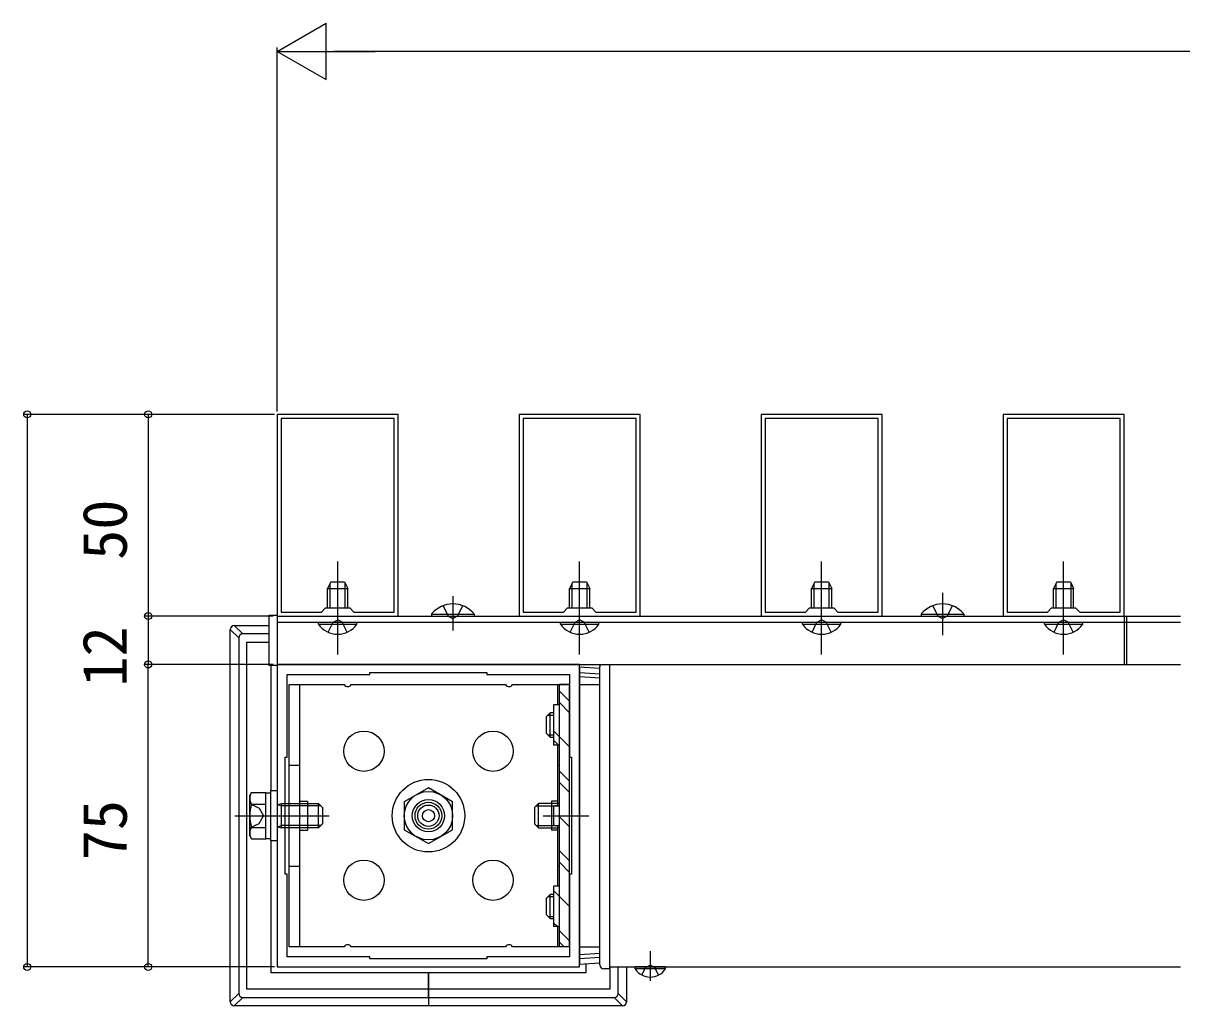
# Model space of a CAD drawing. Units: millimetres, scale not verified. Extents: x -875 to 875, y -1310 to 1300.
# Drawn here: x -45.5 to 241.8, y 783.3 to 1026.9 of the extents above; entities that cross this region are included whole.
import ezdxf
from ezdxf.enums import TextEntityAlignment as Align

# ---------------------------------------------------------------- set-up
doc = ezdxf.new("R2010")
doc.units = ezdxf.units.MM
doc.header["$LTSCALE"] = 4
for name, color, linetype in [('0-3_YKK_11', 7, 'Continuous'), ('0-4_YKK_12', 2, 'Continuous'), ('0-5_YKK_13', 4, 'Continuous'), ('0-6_YKK_D', 6, 'Continuous')]:
    doc.layers.add(name, color=color, linetype=linetype)
doc.styles.add('ＭＳ ゴシック', font='')
doc.styles.get('ＭＳ ゴシック').set_extended_font_data('MS Gothic')

msp = doc.modelspace()

# ---------------------------------------------------------------- linework, layer by layer
at = {"layer": '0-3_YKK_11'}
for points in [[(17.459, 929.912), (17.459, 879.912), (47.459, 879.912), (47.459, 929.912)], [(18.459, 928.912), (18.459, 880.912), (28.459, 880.912), (29.459, 881.912), (35.459, 881.912), (36.459, 880.912), (46.459, 880.912), (46.459, 928.912)], [(77.459, 929.912), (77.459, 879.912), (107.459, 879.912), (107.459, 929.912)], [(78.459, 928.912), (78.459, 880.912), (88.459, 880.912), (89.459, 881.912), (95.459, 881.912), (96.459, 880.912), (106.459, 880.912), (106.459, 928.912)], [(137.459, 929.912), (137.459, 879.912), (167.459, 879.912), (167.459, 929.912)], [(138.459, 928.912), (138.459, 880.912), (148.459, 880.912), (149.459, 881.912), (155.459, 881.912), (156.459, 880.912), (166.459, 880.912), (166.459, 928.912)], [(197.459, 929.912), (197.459, 879.912), (227.459, 879.912), (227.459, 929.912)], [(198.459, 928.912), (198.459, 880.912), (208.459, 880.912), (209.459, 881.912), (215.459, 881.912), (216.459, 880.912), (226.459, 880.912), (226.459, 928.912)], [(92.459, 792.912), (92.459, 867.912), (17.459, 867.912), (17.459, 792.912)], [(69.459, 794.912), (40.459, 794.912), (40.459, 795.412), (19.959, 795.412), (19.959, 815.912), (19.459, 815.912), (19.459, 844.912), (19.959, 844.912), (19.959, 865.412), (40.459, 865.412), (40.459, 865.912), (69.459, 865.912), (69.459, 865.412), (89.959, 865.412), (89.959, 844.912), (90.459, 844.912), (90.459, 815.912), (89.959, 815.912), (89.959, 795.412), (69.459, 795.412)]]:
    msp.add_lwpolyline(points, close=True, dxfattribs=at)
at = {"layer": '0-4_YKK_12'}
for p, q in [((17.459, 879.912), (241.441, 879.912)), ((227.459, 879.912), (227.459, 867.912)), ((228.059, 879.912), (228.059, 867.912)), ((17.459, 878.412), (241.441, 878.412)), ((17.459, 867.912), (241.441, 867.912)), ((99.959, 792.912), (241.441, 792.912))]:
    msp.add_line(p, q, dxfattribs=at)
at = {"layer": '0-5_YKK_13'}
for p, q in [((32.459, 870.412), (32.459, 893.412)), ((92.459, 870.412), (92.459, 893.412)), ((152.459, 870.412), (152.459, 893.412)), ((212.459, 870.412), (212.459, 893.412)), ((30.759, 888.412), (29.959, 886.712)), ((30.613, 881.912), (30.613, 888.103)), ((30.759, 888.412), (34.159, 888.412)), ((34.159, 888.412), (34.959, 886.712)), ((34.305, 881.912), (34.305, 888.103)), ((90.759, 888.412), (89.959, 886.712)), ((90.613, 881.912), (90.613, 888.103)), ((90.759, 888.412), (94.159, 888.412)), ((94.159, 888.412), (94.959, 886.712)), ((94.305, 881.912), (94.305, 888.103)), ((150.759, 888.412), (149.959, 886.712)), ((150.613, 881.912), (150.613, 888.103)), ((150.759, 888.412), (154.159, 888.412)), ((154.159, 888.412), (154.959, 886.712)), ((154.305, 881.912), (154.305, 888.103)), ((210.759, 888.412), (209.959, 886.712)), ((210.613, 881.912), (210.613, 888.103)), ((210.759, 888.412), (214.159, 888.412)), ((214.159, 888.412), (214.959, 886.712)), ((214.305, 881.912), (214.305, 888.103)), ((34.959, 881.912), (34.959, 886.712)), ((94.959, 881.912), (94.959, 886.712)), ((154.959, 881.912), (154.959, 886.712)), ((182.459, 885.704), (182.459, 875.133)), ((214.959, 881.912), (214.959, 886.712)), ((61.028, 884.842), (61.028, 876.37)), ((55.728, 880.421), (55.728, 879.912)), ((55.728, 879.912), (66.328, 879.912)), ((177.159, 880.421), (177.159, 879.912)), ((177.159, 879.912), (187.759, 879.912)), ((5.818, 876.555), (7.902, 874.472)), ((5.818, 784.27), (5.818, 876.555)), ((8.9, 875.47), (6.816, 877.553)), ((6.816, 877.553), (15.459, 877.553)), ((27.709, 877.903), (27.709, 878.412)), ((27.709, 878.412), (37.209, 878.412)), ((87.709, 877.903), (87.709, 878.412)), ((87.709, 878.412), (97.209, 878.412)), ((147.709, 877.903), (147.709, 878.412)), ((147.709, 878.412), (157.209, 878.412)), ((207.709, 877.903), (207.709, 878.412)), ((207.709, 878.412), (217.209, 878.412)), ((7.902, 874.472), (7.902, 786.353)), ((15.459, 875.47), (8.9, 875.47)), ((15.959, 836.662), (15.959, 867.766)), ((99.959, 792.412), (99.959, 867.912)), ((92.459, 867.323), (97.459, 867.017)), ((92.459, 867.323), (92.459, 793.502)), ((97.459, 865.517), (92.459, 865.823)), ((97.459, 793.412), (97.459, 867.412)), ((22.959, 862.912), (22.959, 797.912)), ((35.825, 862.912), (74.093, 862.912)), ((75.825, 862.912), (89.459, 862.912)), ((86.959, 862.912), (86.959, 857.912)), ((87.459, 797.912), (87.459, 862.912)), ((89.959, 862.912), (87.459, 862.912)), ((89.959, 797.912), (89.959, 862.912)), ((97.459, 864.517), (92.459, 864.823)), ((92.459, 862.912), (97.459, 862.912)), ((92.459, 862.912), (92.459, 797.912)), ((87.459, 861.28), (89.959, 858.78)), ((85.959, 857.912), (85.959, 847.912)), ((87.459, 857.912), (85.959, 857.912)), ((87.459, 858.452), (89.959, 855.952)), ((85.159, 855.912), (84.159, 854.912)), ((84.159, 854.912), (84.159, 850.912)), ((84.619, 855.372), (85.959, 855.372)), ((85.959, 855.912), (85.159, 855.912)), ((85.159, 849.912), (85.159, 855.912)), ((85.159, 849.912), (84.159, 850.912)), ((85.959, 851.466), (89.959, 847.466)), ((84.619, 850.452), (85.959, 850.452)), ((85.159, 849.912), (85.959, 849.912)), ((85.959, 849.138), (87.185, 847.912)), ((87.459, 847.912), (85.959, 847.912)), ((86.959, 847.912), (86.959, 832.891)), ((20.459, 842.912), (22.959, 842.912)), ((86.959, 842.912), (87.459, 842.912)), ((87.459, 841.481), (89.959, 838.981)), ((10.659, 835.412), (11.106, 836.186)), ((11.106, 836.186), (14.659, 836.186)), ((14.659, 824.639), (14.659, 836.186)), ((17.459, 836.662), (17.459, 824.162)), ((87.459, 838.653), (89.959, 836.153)), ((10.659, 825.412), (10.659, 835.412)), ((11.106, 833.299), (14.659, 833.299)), ((14.659, 836.112), (15.859, 836.112)), ((17.54, 833.212), (18.48, 833.412)), ((18.48, 827.412), (18.48, 833.412)), ((22.959, 834.012), (24.959, 834.012)), ((24.959, 834.012), (24.959, 826.812)), ((27.659, 827.412), (27.659, 833.412)), ((27.659, 833.412), (28.659, 832.412)), ((82.259, 833.412), (81.259, 832.412)), ((82.259, 827.412), (82.259, 833.412)), ((85.459, 834.012), (85.459, 826.812)), ((86.959, 834.012), (85.459, 834.012)), ((6.959, 830.412), (30.37, 830.412)), ((17.459, 833.212), (17.54, 833.212)), ((17.54, 833.212), (18.48, 832.872)), ((28.659, 832.412), (28.659, 828.412)), ((81.259, 832.412), (81.259, 828.412)), ((83.379, 830.412), (94.759, 830.412)), ((85.959, 832.674), (85.959, 828.113)), ((87.459, 828.113), (87.459, 832.711)), ((11.106, 827.526), (14.659, 827.526)), ((17.459, 827.612), (17.54, 827.612)), ((17.54, 827.612), (18.48, 827.952)), ((17.54, 827.612), (18.48, 827.412)), ((27.659, 827.412), (28.659, 828.412)), ((82.259, 827.412), (81.259, 828.412)), ((86.959, 827.933), (86.959, 812.912)), ((87.459, 830.167), (89.959, 827.667)), ((10.659, 825.412), (11.106, 824.639)), ((11.106, 824.639), (14.659, 824.639)), ((15.859, 824.712), (14.659, 824.712)), ((22.959, 826.812), (24.959, 826.812)), ((86.959, 826.812), (85.459, 826.812)), ((87.459, 821.682), (89.959, 819.182)), ((20.459, 817.912), (22.959, 817.912)), ((86.959, 817.912), (87.459, 817.912)), ((87.459, 818.854), (89.959, 816.354)), ((85.159, 810.912), (84.159, 809.912)), ((84.619, 810.372), (85.959, 810.372)), ((85.959, 810.912), (85.159, 810.912)), ((85.159, 804.912), (85.159, 810.912)), ((85.959, 811.868), (89.959, 807.868)), ((84.159, 809.912), (84.159, 805.912)), ((85.159, 804.912), (84.159, 805.912)), ((84.619, 805.452), (85.959, 805.452)), ((85.159, 804.912), (85.959, 804.912)), ((85.959, 803.883), (86.93, 802.912)), ((87.459, 802.912), (85.959, 802.912)), ((86.959, 802.912), (86.959, 797.912)), ((87.459, 801.883), (89.959, 799.383)), ((87.459, 799.055), (88.601, 797.912)), ((74.093, 797.912), (35.825, 797.912)), ((89.459, 797.912), (75.825, 797.912)), ((89.959, 797.912), (87.459, 797.912)), ((92.459, 797.912), (97.459, 797.912)), ((92.459, 796.002), (97.459, 796.308)), ((109.959, 796.83), (109.959, 789.466)), ((92.459, 795.002), (97.459, 795.308)), ((97.459, 793.808), (92.459, 793.502)), ((54.959, 791.412), (54.959, 787.412)), ((54.959, 787.412), (54.959, 791.412)), ((99.959, 792.412), (98.459, 792.412)), ((102.016, 786.353), (102.016, 792.912)), ((104.1, 793.015), (104.1, 784.27)), ((113.709, 792.912), (106.209, 792.912)), ((113.709, 792.403), (113.709, 792.912)), ((54.959, 786.353), (54.959, 787.412)), ((7.902, 786.353), (5.818, 784.27)), ((6.816, 783.272), (8.9, 785.355)), ((54.959, 786.353), (54.959, 785.355)), ((54.959, 785.355), (54.959, 783.272)), ((54.959, 785.355), (101.018, 785.355)), ((54.959, 785.355), (54.959, 783.272)), ((101.018, 785.355), (103.102, 783.272)), ((104.1, 784.27), (102.016, 786.353)), ((54.959, 783.272), (6.816, 783.272)), ((103.102, 783.272), (54.959, 783.272))]:
    msp.add_line(p, q, dxfattribs=at)
for points in [[(29.959, 881.912), (29.959, 886.712), (34.959, 886.712)], [(89.959, 881.912), (89.959, 886.712), (94.959, 886.712)], [(149.959, 881.912), (149.959, 886.712), (154.959, 886.712)], [(209.959, 881.912), (209.959, 886.712), (214.959, 886.712)], [(58.628, 882.48), (59.883, 879.907), (61.028, 879.298)], [(63.428, 882.48), (62.173, 879.907), (61.028, 879.298)], [(180.059, 882.48), (181.314, 879.907), (182.459, 879.298)], [(184.859, 882.48), (183.604, 879.907), (182.459, 879.298)], [(55.728, 880.421), (66.328, 880.421), (66.328, 879.912)], [(177.159, 880.421), (187.759, 880.421), (187.759, 879.912)], [(27.709, 877.903), (37.209, 877.903), (37.209, 878.412)], [(30.109, 875.912), (31.314, 878.383), (32.459, 878.992)], [(34.809, 875.912), (33.604, 878.383), (32.459, 878.992)], [(87.709, 877.903), (97.209, 877.903), (97.209, 878.412)], [(90.109, 875.912), (91.314, 878.383), (92.459, 878.992)], [(94.809, 875.912), (93.604, 878.383), (92.459, 878.992)], [(147.709, 877.903), (157.209, 877.903), (157.209, 878.412)], [(150.109, 875.912), (151.314, 878.383), (152.459, 878.992)], [(154.809, 875.912), (153.604, 878.383), (152.459, 878.992)], [(207.709, 877.903), (217.209, 877.903), (217.209, 878.412)], [(210.109, 875.912), (211.314, 878.383), (212.459, 878.992)], [(214.809, 875.912), (213.604, 878.383), (212.459, 878.992)], [(54.959, 787.412), (9.959, 787.412), (9.959, 873.412), (15.459, 873.412)], [(34.093, 797.912), (20.459, 797.912), (20.459, 862.912), (34.093, 862.912)], [(17.459, 824.162), (15.859, 824.162), (15.859, 836.662), (17.459, 836.662)], [(10.657, 833.462), (13.014, 832.312), (14.025, 830.412)], [(18.48, 833.412), (26.859, 833.412), (27.659, 833.412)], [(87.459, 833.412), (83.059, 833.412), (82.259, 833.412)], [(10.657, 827.362), (13.014, 828.512), (14.025, 830.412)], [(28.199, 832.872), (26.859, 832.872), (18.48, 832.872)], [(81.719, 832.872), (83.059, 832.872), (87.459, 832.872)], [(28.199, 827.952), (26.859, 827.952), (18.48, 827.952)], [(81.719, 827.952), (83.059, 827.952), (87.459, 827.952)], [(27.659, 827.412), (26.859, 827.412), (18.48, 827.412)], [(82.259, 827.412), (83.059, 827.412), (87.459, 827.412)], [(54.959, 791.412), (15.959, 791.412), (15.959, 824.162)], [(87.459, 812.912), (85.959, 812.912), (85.959, 802.912)], [(93.959, 793.594), (93.959, 791.412), (54.959, 791.412)], [(107.909, 790.903), (108.814, 792.759), (109.959, 793.367)], [(112.009, 790.903), (111.104, 792.759), (109.959, 793.367)], [(99.959, 792.912), (99.959, 787.412), (54.959, 787.412), (54.959, 786.353)], [(113.709, 792.403), (106.209, 792.403), (106.209, 792.912)], [(8.9, 785.355), (54.959, 785.355), (54.959, 786.353)]]:
    msp.add_lwpolyline(points, dxfattribs=at)
for points in [[(15.459, 867.662), (15.459, 880.162), (17.459, 880.162), (17.459, 867.662)], [(60.959, 833.877), (54.959, 837.341), (48.959, 833.877), (48.959, 826.948), (54.959, 823.484), (60.959, 826.948)]]:
    msp.add_lwpolyline(points, close=True, dxfattribs=at)
for centre, radius in [((38.959, 846.412), 5), ((70.959, 846.412), 5), ((54.959, 830.412), 9), ((54.959, 830.412), 6), ((54.959, 830.412), 4), ((54.959, 830.412), 3.324), ((54.959, 830.412), 2.65), ((54.959, 830.412), 1.5), ((38.959, 814.412), 5), ((70.959, 814.412), 5)]:
    msp.add_circle(centre, radius, dxfattribs=at)
for centre, radius, start, end in [((61.028, 876.029), 6.884, 39.65098, 140.34902), ((182.459, 876.029), 6.884, 39.65098, 140.34902), ((32.459, 881.186), 5.774, 214.65097, 325.34903), ((92.459, 881.186), 5.774, 214.65097, 325.34903), ((152.459, 881.186), 5.774, 214.65097, 325.34903), ((212.459, 881.186), 5.774, 214.65097, 325.34903), ((8.904, 874.467), 1.002, 90.24971, 179.75029), ((98.459, 867.412), 1, 150, 180), ((34.959, 863.412), 1, 210, 330), ((74.959, 863.412), 1, 210, 330), ((13.215, 834.743), 2.556, 145.61708, 214.38292), ((20.213, 830.412), 9.554, 162.41276, 197.58724), ((86.709, 831.412), 1.5, 60.00006, 119.99994), ((13.215, 826.082), 2.556, 145.61708, 214.38292), ((86.709, 829.412), 1.5, 240.00006, 299.99994), ((34.959, 797.412), 1, 30, 150), ((74.959, 797.412), 1, 30, 150), ((98.459, 793.412), 1, 180, 270), ((109.959, 794.939), 4.527, 214.06671, 325.93329), ((8.904, 786.357), 1.002, 180.24971, 269.75029), ((101.014, 786.357), 1.002, 270.24971, 359.75029)]:
    msp.add_arc(centre, radius, start, end, dxfattribs=at)
for centre, major_axis in [((6.82, 876.551), (-0.71, 0.71)), ((6.82, 784.274), (-0.71, -0.71)), ((103.098, 784.274), (0.71, -0.71))]:
    msp.add_ellipse(centre, major_axis=major_axis, ratio=0.99628, start_param=5.4996506, end_param=7.06672, dxfattribs=at)
at = {"layer": '0-6_YKK_D'}
for p, q in [((17.459, 1019.912), (29.583, 1026.912)), ((29.583, 1012.912), (29.583, 1026.912)), ((17.459, 930.612), (17.459, 1020.912)), ((17.459, 1019.912), (29.583, 1012.912)), ((17.459, 1019.912), (41.708, 1019.912)), ((583.459, 1019.912), (31.459, 1019.912)), ((16.759, 929.912), (-45.541, 929.912)), ((-44.541, 929.912), (-44.541, 792.912)), ((16.759, 929.912), (-15.541, 929.912)), ((-14.541, 929.912), (-14.541, 879.912)), ((16.459, 879.912), (-15.541, 879.912)), ((16.459, 879.912), (-15.541, 879.912)), ((-14.541, 879.912), (-14.541, 867.912)), ((16.459, 867.912), (-15.541, 867.912)), ((16.459, 867.912), (-15.541, 867.912)), ((-14.541, 792.912), (-14.541, 867.912)), ((16.759, 792.912), (-45.541, 792.912)), ((16.759, 792.912), (-15.541, 792.912))]:
    msp.add_line(p, q, dxfattribs=at)
for centre in [(-44.541, 929.912), (-14.541, 929.912), (-14.541, 879.912), (-14.541, 879.912), (-14.541, 867.912), (-14.541, 867.912), (-44.541, 792.912), (-14.541, 792.912)]:
    msp.add_circle(centre, 0.875, dxfattribs=at)

# ---------------------------------------------------------------- texts
at = {"layer": '0-6_YKK_D', "style": 'ＭＳ ゴシック'}
for s, p in [('50', (-16.541, 893.833)), ('12', (-16.541, 862.407)), ('75', (-16.541, 819.333))]:
    msp.add_text(s, height=11, rotation=90, dxfattribs=at).set_placement(p, align=Align.BOTTOM_LEFT)

doc.saveas('drawing.dxf')
